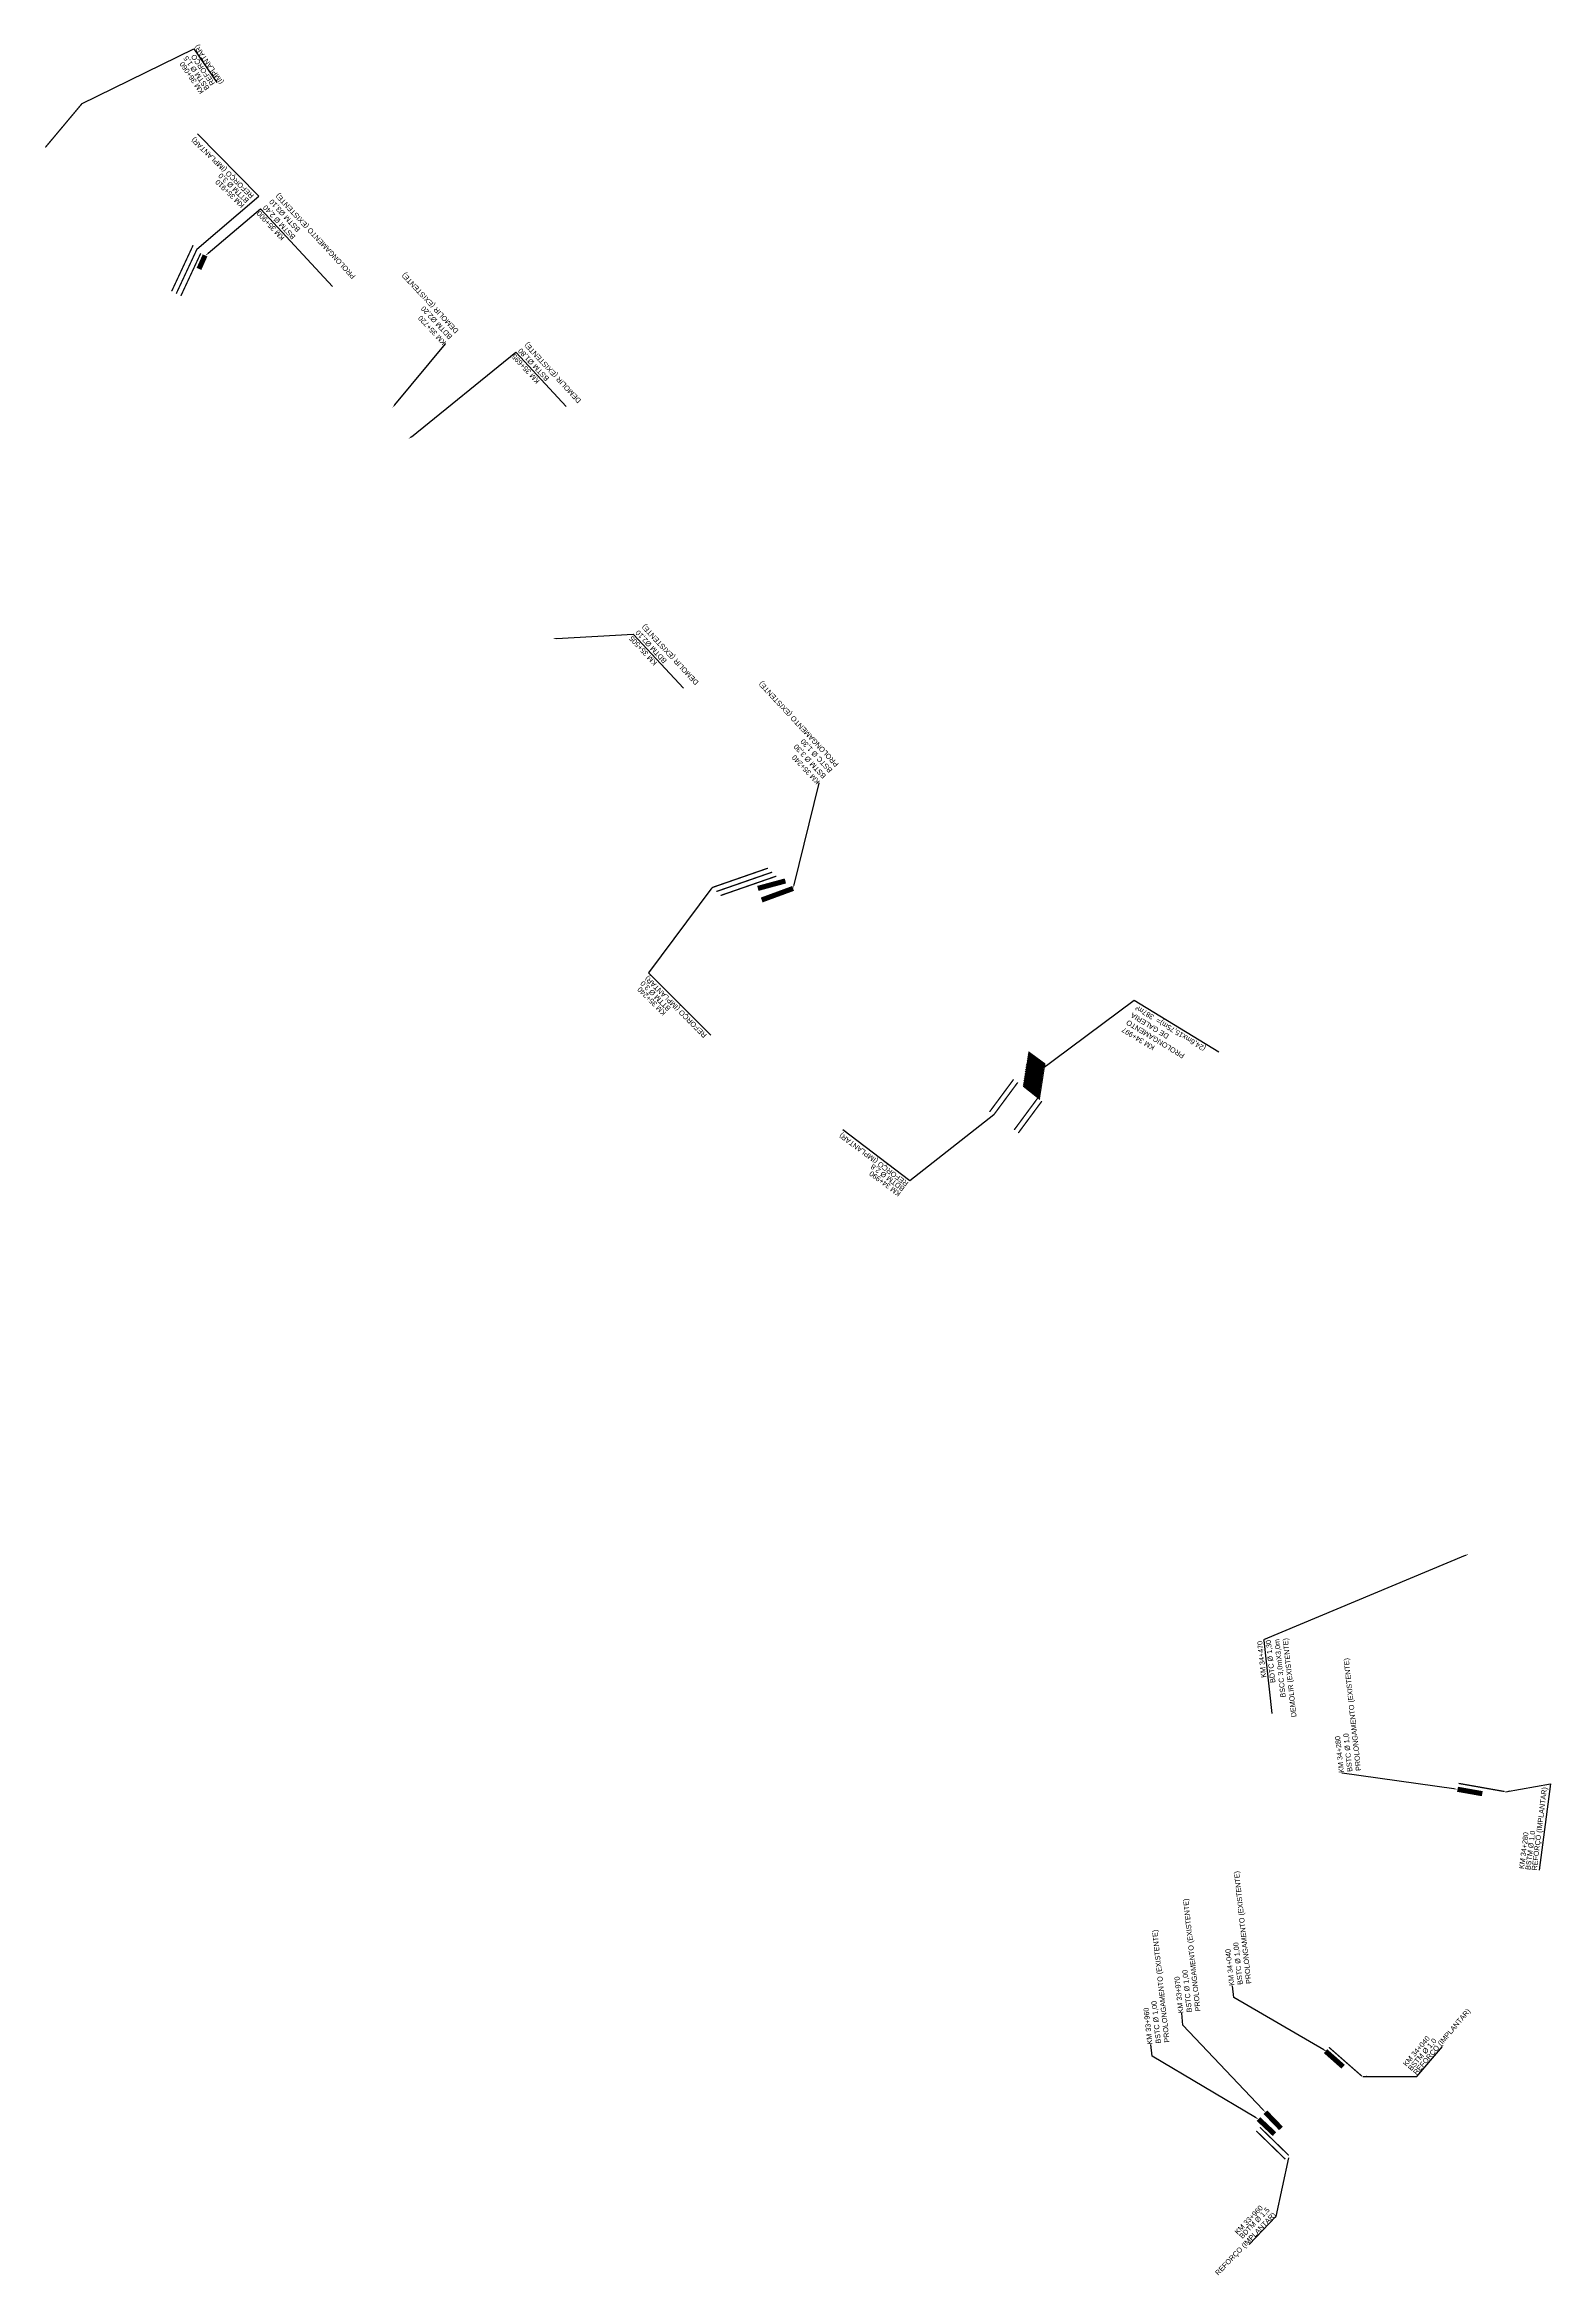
# Model space of a CAD drawing. Header units: metres. Extents: x 290209 to 324422, y 7399791 to 7463837.
# Drawn here: x 322758 to 323928, y 7419915 to 7421648 of the extents above; entities that cross this region are included whole.
import ezdxf
from ezdxf import colors
from ezdxf.entities.mleader import LeaderData, LeaderLine
from ezdxf.math import Vec2, Vec3

# ---------------------------------------------------------------- set-up
doc = ezdxf.new("R2010")
doc.units = ezdxf.units.M
for name, color, linetype in [('_DRENAGEM _TEXTOS_TIC', 2, 'Continuous'), ('_DRENAGEM_AMPLIAÇÃO DE BUEIRO-TIC', 23, 'Continuous'), ('_PONTE A CONSTRUIR', 30, 'Continuous'), ('BUEIRO_1.0', 50, 'Continuous'), ('BUEIRO_1.5', 50, 'Continuous'), ('BUEIRO_2.8', 50, 'Continuous'), ('BUEIRO_3.0', 50, 'Continuous'), ('BUEIRO_TEXTO', 2, 'Continuous'), ('U-HZ-TEXTO-OAE', 2, 'Continuous')]:
    doc.layers.add(name, color=color, linetype=linetype)
doc.styles.add('$0$DIM', font='arial.ttf', dxfattribs={"width": 0.8})
doc.styles.add('ARIAL', font='arial.ttf')
doc.styles.add('DIM', font='arial.ttf', dxfattribs={"width": 0.8})
doc.styles.add('SIMPLEX', font='simplex.shx')
doc.styles.get("Standard").update_dxf_attribs({"font": 'simplex.shx'})
doc.dimstyles.get("Standard").update_dxf_attribs({"dimtxt": 0.18, "dimasz": 0.18, "dimexe": 0.18, "dimexo": 0.0625, "dimgap": 0.09, "dimtad": 0, "dimtih": 1, "dimtoh": 1, "dimdec": 4, "dimzin": 0, "dimdsep": 46, "dimtxsty": 'Standard', "dimcen": 0.09, "dimadec": 0, "dimazin": 0, "dimtfac": 1, "dimtdec": 4, "dimtofl": 0, "dimtmove": 0, "dimatfit": 3, "dimfxl": 1, "dimtolj": 1, "dimtzin": 0, "dimarcsym": 0})
doc.dimstyles.new('U-1_2000', dxfattribs={"dimscale": 2, "dimtxt": 1.5, "dimasz": 0.75, "dimexe": 0.75, "dimexo": 0.75, "dimgap": 0.25, "dimtad": 1, "dimzin": 4, "dimtxsty": 'DIM', "dimblk": 'ARCHTICK', "dimcen": 0.7, "dimdle": 0.75, "dimclrd": 256, "dimclre": 256, "dimclrt": 256, "dimaunit": 1, "dimadec": 3, "dimazin": 2, "dimtfac": 1, "dimtofl": 0, "dimtmove": 0, "dimatfit": 3, "dimldrblk": 'CLOSEDBLANK', "dimfxl": 0, "dimtolj": 1, "dimtzin": 0, "dimlwd": -1, "dimlwe": -1, "dimarcsym": 0})

# ---------------------------------------------------------------- blocks, each defined once
blk = doc.blocks.new('_ArchTick')
at = {"color": 0, "linetype": 'ByBlock', "const_width": 0.15}
blk.add_lwpolyline([(-0.5, -0.5), (0.5, 0.5)], dxfattribs=at)

msp = doc.modelspace()

# ---------------------------------------------------------------- hatches: boundary and pattern name
at = {"layer": '_PONTE A CONSTRUIR', "ltscale": 0.05}
h = msp.add_hatch(dxfattribs=at)
h.set_pattern_fill('ANSI31', color=256, scale=0.2499999999999999, angle=189.0409361317043)
h.set_pattern_definition([(234.0409361317043, (0, 0), (0.6424904147127549, -0.4660956227022859), [])])
h.paths.add_polyline_path([(323535.4726377839, 7420856.470767188), (323531.1154805171, 7420828.678517005), (323518.5616962502, 7420838.648133248), (323522.811080417, 7420865.752949681)])

# ---------------------------------------------------------------- linework, layer by layer
at = {"layer": '_DRENAGEM_AMPLIAÇÃO DE BUEIRO-TIC', "const_width": 4}
for points, elevation in [([(322882.4380571744, 7421484.596611947), (322877.7173368078, 7421474.116103801)], 740), ([(323333.5641788089, 7420998.485738823), (323312.167274115, 7420992.688274332)], 733), ([(323339.5617164974, 7420992.657642039), (323315.1363473988, 7420983.678555234)], 732)]:
    msp.add_lwpolyline(points, dxfattribs=dict(at, elevation=elevation))
for points in [[(323875.2760562932, 7420289.196359743), (323856.0467868527, 7420292.602666591)], [(323767.1148694922, 7420077.020338367), (323753.4434594373, 7420089.106254578)], [(323767.1148694922, 7420077.020338367), (323753.4434594373, 7420089.106254578)], [(323718.8033530885, 7420029.076776683), (323706.7097337111, 7420041.645331623)], [(323718.8033530885, 7420029.076776683), (323706.7097337111, 7420041.645331623)], [(323713.7699837559, 7420024.623014047), (323701.2917685369, 7420036.359797382)], [(323713.7699837559, 7420024.623014047), (323701.2917685369, 7420036.359797382)]]:
    msp.add_lwpolyline(points, dxfattribs=at)
at = {"layer": '_PONTE A CONSTRUIR', "ltscale": 0.05, "const_width": 0.5}
msp.add_lwpolyline([(323535.4726377839, 7420856.470767188), (323531.1154805171, 7420828.678517005), (323518.5616962502, 7420838.648133248), (323522.811080417, 7420865.752949681)], close=True, dxfattribs=at)
at = {"layer": 'BUEIRO_1.0', "ltscale": 5, "const_width": 1.005173750363678}
for points in [[(323892.6113876576, 7420290.855709654), (323856.8592030134, 7420297.188914968)], [(323756.0797159151, 7420092.114601596), (323781.7881381521, 7420069.585952395)]]:
    msp.add_lwpolyline(points, dxfattribs=at)
at = {"layer": 'BUEIRO_1.5', "ltscale": 5}
for points, const_width in [([(322786.6205015352, 7421602.342212427), (322758.211749278, 7421568.440640138)], 1.005173750363677), ([(323699.6471906667, 7420027.075454614), (323722.1373211275, 7420005.184750829)], 1.005173750363678), ([(323702.4371613691, 7420029.941822261), (323724.92729183, 7420008.051118475)], 1.005173750363678)]:
    msp.add_lwpolyline(points, dxfattribs=dict(at, const_width=const_width))
at = {"layer": 'BUEIRO_2.8', "ltscale": 5, "const_width": 1.005173750363678, "elevation": 730.0521494881926}
for points in [[(323510.9640662654, 7420844.271822655), (323492.2723492594, 7420819.019227901)], [(323514.1791418144, 7420841.892056025), (323495.4874248085, 7420816.639461271)]]:
    msp.add_lwpolyline(points, dxfattribs=at)
at = {"layer": 'BUEIRO_2.8', "ltscale": 5, "const_width": 1.005173750363678}
for points in [[(323529.7387888016, 7420829.771819853), (323511.4221462815, 7420805.025952437)], [(323532.9183394549, 7420827.344058927), (323514.6372218306, 7420802.646185807)]]:
    msp.add_lwpolyline(points, dxfattribs=at)
at = {"layer": 'BUEIRO_3.0', "ltscale": 5, "const_width": 1.005173750363678}
for points in [[(322873.1757862859, 7421492.533554421), (322856.4931950909, 7421456.728713544)], [(322876.1064887223, 7421489.352455769), (322860.0546779361, 7421454.901420901)], [(322879.0371911575, 7421486.171357119), (322863.6161607806, 7421453.074128257)], [(323319.9720818065, 7421008.400174736), (323276.5677822667, 7420993.328658821)], [(323323.2631463521, 7421005.308665414), (323279.8588468125, 7420990.237149499)], [(323326.5542108977, 7421002.217156092), (323283.1499113578, 7420987.145640177)]]:
    msp.add_lwpolyline(points, dxfattribs=at)

# ---------------------------------------------------------------- texts
at = {"layer": 'BUEIRO_TEXTO', "style": '$0$DIM'}
for s, rotation, p in [('BSTM Ø 1,5', 124.4486095115263, (322886.0980173729, 7421614.650648367)), ('REFORÇO', 124.4486095115263, (322890.3632444998, 7421618.336495994)), ('(IMPLANTAR) ', 124.4486095115263, (322897.0552742889, 7421619.29730428)), ('KM 36+060', 124.4486095115263, (322881.8667393772, 7421611.847057295)), ('REFORÇO (IMPLANTAR) ', 135.8377944930049, (322920.7844868208, 7421531.30184971)), ('KM 35+910', 135.8377944930049, (322913.3873637615, 7421523.914566113)), ('BTTM Ø 3,0', 135.8377944930049, (322916.8987730154, 7421527.708151754)), ('KM 35+240', 134.9999999622682, (323241.2267961586, 7420896.21275023)), ('BTTM Ø 3,0', 134.9999999622682, (323244.7611863203, 7420899.747140391)), ('REFORÇO (IMPLANTAR) ', 134.9999999622682, (323272.7904854119, 7420878.990259429, 760.0000000000001)), ('REFORÇO (IMPLANTAR) ', 143.3770716708082, (323429.5788922725, 7420764.084386311)), ('KM 34+990', 143.3770716708082, (323423.7119811346, 7420756.20677315)), ('BDTM Ø 2,8', 143.3770716708082, (323426.6937466945, 7420760.218369064)), ('REFORÇO (IMPLANTAR) ', 82.8980320101536, (323917.6205880291, 7420229.324440593)), ('KM 34+280', 82.8980320101536, (323907.7336708655, 7420230.504838748)), ('BSTM Ø 1,0', 82.8980320101536, (323912.6839060377, 7420229.701383912)), ('REFORÇO (IMPLANTAR) ', 49.74657616827066, (323824.2183649873, 7420070.307738414, 736)), ('KM 34+040', 49.74657616827066, (323816.3444384029, 7420076.892041883)), ('BSTM Ø 1,0', 49.74657616827066, (323820.2201560735, 7420073.508666533)), ('REFORÇO (IMPLANTAR) ', 46.16227203558721, (323670.0087655969, 7419914.525112325, 731)), ('KM 33+960', 46.16227203558721, (323685.2433262776, 7419946.255909261, 731)), ('BDTM Ø 1,5', 46.16227203558721, (323688.8536988554, 7419943.006849535, 731))]:
    msp.add_text(s, height=4, rotation=rotation, dxfattribs=at).set_placement(p)
at = {"layer": 'U-HZ-TEXTO-OAE', "color": 2, "linetype": 'Continuous', "lineweight": -3, "insert": (323607.6449302146, 7420903.108419096), "char_height": 3.999999999999997, "width": 150.2515116109686, "attachment_point": 9, "rotation": 148.6066131736865, "style": 'ARIAL'}
msp.add_mtext('\\pt140;{\\C256;KM 34+997\\P\\ptz;}PROLONGAMENTO\\PDE GALERIA{\\C256; \\P}(24,6mx15,75m)=  387m²', dxfattribs=at)

# ---------------------------------------------------------------- leaders
at = {"layer": '_DRENAGEM _TEXTOS_TIC', "color": 2, "linetype": 'Continuous', "lineweight": -3}
ml = msp.add_multileader_mtext('Standard', dxfattribs=at)
ml.set_content('{\\fArial|b0|i0|c0|p34;\\C256;KM 35+900\\PBSTM Ø 2,40\\PBSTM Ø3,10\\PPROLONGAMENTO (EXISTENTE)}', color=2, style='SIMPLEX')
ml.set_leader_properties(color=256)
ml.build(insert=Vec2(0, 0))
ml.multileader.update_dxf_attribs({"text_right_attachment_type": 6, "dogleg_length": 0.36, "arrow_head_size": 3})
ctx = ml.context
ctx.base_point, ctx.arrow_head_size, ctx.landing_gap_size, ctx.plane_origin, ctx.plane_x_axis, ctx.plane_y_axis = Vec3(322983.658763448, 7421454.425377918), 3, 0.09, Vec3(323198.2614587568, 7421499.7162), Vec3(-0.6805692451353045, 0.7326837671028081), Vec3(-0.7326837671028081, -0.6805692451353045)
ctx.right_attachment, ctx.text_align_type = 6, 2
notes = []
notes.append((ctx, [(1, (1, 1, 0), (322925.6093103316, 7421520.722653109), (0.6805692451353044, -0.7326837671028081), 0.3600000000000006, [(0, [(322882.6625199215, 7421484.301109107)], 0, [])])]))
ctx.mtext.insert, ctx.mtext.text_direction, ctx.mtext.rotation, ctx.mtext.width, ctx.mtext.defined_height, ctx.mtext.alignment, ctx.mtext.flow_direction = Vec3(322922.1232033101, 7421516.870326428), Vec3(-0.6805692451353045, 0.7326837671028081), 2.319335612941624, 111.7767228919464, 31.93177934623516, 3, 5
ml = msp.add_multileader_mtext('Standard', dxfattribs=at)
ml.set_content('{\\fArial|b0|i0|c0|p34;\\C256;KM 35+720\\PBDTM Ø2,20\\PDEMOLIR (EXISTENTE)}', color=2, style='SIMPLEX')
ml.set_leader_properties(color=256)
ml.build(insert=Vec2(0, 0))
ml.multileader.update_dxf_attribs({"text_right_attachment_type": 6, "dogleg_length": 0.36, "arrow_head_size": 3})
ctx = ml.context
ctx.base_point, ctx.arrow_head_size, ctx.landing_gap_size, ctx.plane_origin, ctx.plane_x_axis, ctx.plane_y_axis = Vec3(323069.1262912918, 7421416.16123883), 3, 0.09, Vec3(323353.0850526096, 7421418.595675009), Vec3(-0.6805692451353045, 0.7326837671028081), Vec3(-0.7326837671028081, -0.6805692451353045)
ctx.right_attachment = 6
notes.append((ctx, [(0, (1, 1, 0), (323069.3712962201, 7421415.897472673), (-0.6805692451353044, 0.7326837671028081), 0.36, [(0, [(323027.9542865557, 7421366.112650702)], 0, [])])]))
ctx.mtext.insert, ctx.mtext.text_direction, ctx.mtext.rotation, ctx.mtext.width, ctx.mtext.defined_height, ctx.mtext.flow_direction = Vec3(323067.1688584688, 7421414.465870876), Vec3(-0.6805692451353045, 0.7326837671028081), 2.319335612941624, 111.7767228919464, 31.93177934623516, 5
ml = msp.add_multileader_mtext('Standard', dxfattribs=at)
ml.set_content('{\\fArial|b0|i0|c0|p34;\\C256;KM 35+695\\PBSTM Ø1,80\\PDEMOLIR (EXISTENTE)}', color=2, style='SIMPLEX')
ml.set_leader_properties(color=256)
ml.build(insert=Vec2(0, 0))
ml.multileader.update_dxf_attribs({"text_right_attachment_type": 6, "dogleg_length": 0.36, "arrow_head_size": 3})
ctx = ml.context
ctx.base_point, ctx.arrow_head_size, ctx.landing_gap_size, ctx.plane_origin, ctx.plane_x_axis, ctx.plane_y_axis = Vec3(323164.0146661015, 7421362.464825679), 3, 0.09, Vec3(323346.4550926449, 7421389.650172024), Vec3(-0.6805692451353045, 0.7326837671028081), Vec3(-0.7326837671028081, -0.6805692451353045)
ctx.right_attachment, ctx.text_align_type = 6, 2
notes.append((ctx, [(1, (1, 1, 0), (323123.9255560655, 7421409.426446311), (0.6805692451353044, -0.7326837671028081), 0.3600000000000006, [(0, [(323040.4830649861, 7421341.827113324)], 0, [])])]))
ctx.mtext.insert, ctx.mtext.text_direction, ctx.mtext.rotation, ctx.mtext.width, ctx.mtext.defined_height, ctx.mtext.alignment, ctx.mtext.flow_direction = Vec3(323120.4394490439, 7421405.57411963), Vec3(-0.6805692451353045, 0.7326837671028081), 2.319335612941624, 111.7767228919464, 31.93177934623516, 3, 5
ml = msp.add_multileader_mtext('Standard', dxfattribs=at)
ml.set_content('{\\fArial|b0|i0|c0|p34;\\C256;KM 35+505\\PBDTM Ø2,10\\PDEMOLIR (EXISTENTE)}', color=2, style='SIMPLEX')
ml.set_leader_properties(color=256)
ml.build(insert=Vec2(0, 0))
ml.multileader.update_dxf_attribs({"text_right_attachment_type": 6, "dogleg_length": 0.36, "arrow_head_size": 3})
ctx = ml.context
ctx.base_point, ctx.arrow_head_size, ctx.landing_gap_size, ctx.plane_origin, ctx.plane_x_axis, ctx.plane_y_axis = Vec3(323255.2970990336, 7421143.396410707), 3, 0.09, Vec3(323467.2135937195, 7421231.177216131), Vec3(-0.6805692451353045, 0.7326837671028081), Vec3(-0.7326837671028081, -0.6805692451353045)
ctx.right_attachment, ctx.text_align_type = 6, 2
notes.append((ctx, [(1, (1, 1, 0), (323215.2079889976, 7421190.35803134), (0.6805692451353044, -0.7326837671028081), 0.3600000000000006, [(0, [(323152.6988158961, 7421186.673247562)], 0, [])])]))
ctx.mtext.insert, ctx.mtext.text_direction, ctx.mtext.rotation, ctx.mtext.width, ctx.mtext.defined_height, ctx.mtext.alignment, ctx.mtext.flow_direction = Vec3(323211.721881976, 7421186.505704659), Vec3(-0.6805692451353045, 0.7326837671028081), 2.319335612941624, 111.7767228919464, 31.93177934623516, 3, 5
ml = msp.add_multileader_mtext('Standard', dxfattribs=at)
ml.set_content('{\\fArial|b0|i0|c0|p34;\\C256;KM 35+240\\PBSTM Ø 3,30\\PBSTC Ø 1,30\\PPROLONGAMENTO (EXISTENTE)}', color=2, style='SIMPLEX')
ml.set_leader_properties(color=256)
ml.build(insert=Vec2(0, 0))
ml.multileader.update_dxf_attribs({"text_right_attachment_type": 6, "dogleg_length": 0.36, "arrow_head_size": 3})
ctx = ml.context
ctx.base_point, ctx.arrow_head_size, ctx.landing_gap_size, ctx.plane_origin, ctx.plane_x_axis, ctx.plane_y_axis = Vec3(323359.6962549893, 7421074.759548537), 3, 0.09, Vec3(323613.2418795684, 7421049.497726994), Vec3(-0.6805692451353045, 0.7326837671028081), Vec3(-0.7326837671028081, -0.6805692451353045)
ctx.right_attachment = 6
notes.append((ctx, [(0, (1, 1, 0), (323359.9412599176, 7421074.49578238), (-0.6805692451353045, 0.7326837671028081), 0.36, [(0, [(323339.5617164974, 7420992.657642039)], 0, [])])]))
ctx.mtext.insert, ctx.mtext.text_direction, ctx.mtext.rotation, ctx.mtext.width, ctx.mtext.defined_height, ctx.mtext.flow_direction = Vec3(323357.7388221663, 7421073.064180583), Vec3(-0.6805692451353045, 0.7326837671028081), 2.319335612941624, 111.7767228919464, 31.93177934623516, 5
ml = msp.add_multileader_mtext('Standard', dxfattribs=at)
ml.set_content('{\\fArial|b0|i0|c0|p34;\\C256;KM 34+470\\PBDTC Ø 1,30\\PBSCC 3,0mX3,0m \\PDEMOLIR (EXISTENTE)}', color=2, style='SIMPLEX')
ml.set_leader_properties(color=256)
ml.build(insert=Vec2(0, 0))
ml.multileader.update_dxf_attribs({"text_right_attachment_type": 6, "dogleg_length": 0.36, "arrow_head_size": 3})
ctx = ml.context
ctx.base_point, ctx.arrow_head_size, ctx.landing_gap_size, ctx.plane_origin, ctx.plane_x_axis, ctx.plane_y_axis = Vec3(323709.5537195658, 7420347.04686972), 3, 0.09, Vec3(324145.8152197496, 7420315.687291399), Vec3(-0.1098904747293814, 0.9939437024116362), Vec3(-0.9939437024116362, -0.1098904747293814)
ctx.right_attachment, ctx.text_align_type = 6, 2
notes.append((ctx, [(1, (1, 1, 0), (323705.3467396428, 7420408.649076466), (0.1098904747293814, -0.9939437024116362), 0.36, [(0, [(323864.7163619063, 7420475.341678699)], 0, [])])]))
ctx.mtext.insert, ctx.mtext.text_direction, ctx.mtext.rotation, ctx.mtext.width, ctx.mtext.defined_height, ctx.mtext.alignment, ctx.mtext.flow_direction = Vec3(323700.2515486008, 7420407.6330099), Vec3(-0.1098904747293814, 0.9939437024116362), 1.680909183481201, 111.7767228919464, 31.93177934623516, 3, 5
ml = msp.add_multileader_mtext('Standard', dxfattribs=at)
ml.set_content('{\\fArial|b0|i0|c0|p34;\\C256;KM 34+280\\PBSTC Ø 1,0\\PPROLONGAMENTO (EXISTENTE)}', color=2, style='SIMPLEX')
ml.set_leader_properties(color=256)
ml.build(insert=Vec2(0, 0))
ml.multileader.update_dxf_attribs({"text_right_attachment_type": 6, "dogleg_length": 0.36, "arrow_head_size": 3})
ctx = ml.context
ctx.base_point, ctx.arrow_head_size, ctx.landing_gap_size, ctx.plane_origin, ctx.plane_x_axis, ctx.plane_y_axis = Vec3(323766.4387700855, 7420305.406033147), 3, 0.09, Vec3(323998.9674410426, 7420518.813818219), Vec3(-0.1093471430295455, 0.9940036228863939), Vec3(-0.9940036228863939, -0.1093471430295455)
ctx.right_attachment = 6
notes.append((ctx, [(1, (1, 1, 0), (323766.478135057, 7420305.048191843), (-0.1093471430295457, 0.9940036228863939), 0.3600000000000003, [(0, [(323856.0467868527, 7420292.602666591)], 0, [])])]))
ctx.mtext.insert, ctx.mtext.text_direction, ctx.mtext.rotation, ctx.mtext.width, ctx.mtext.defined_height, ctx.mtext.flow_direction = Vec3(323763.8564528908, 7420305.212503664), Vec3(-0.1093471430295455, 0.9940036228863939), 1.68036255764319, 111.7767228919464, 31.93177934623516, 5
ml = msp.add_multileader_mtext('Standard', dxfattribs=at)
ml.set_content('{\\fArial|b0|i0|c0|p34;\\C256;KM 34+040\\PBSTC Ø 1,00\\PPROLONGAMENTO (EXISTENTE)}', color=2, style='SIMPLEX')
ml.set_leader_properties(color=256)
ml.build(insert=Vec2(0, 0))
ml.multileader.update_dxf_attribs({"text_right_attachment_type": 6, "dogleg_length": 0.36, "arrow_head_size": 3})
ctx = ml.context
ctx.base_point, ctx.arrow_head_size, ctx.landing_gap_size, ctx.plane_origin, ctx.plane_x_axis, ctx.plane_y_axis = Vec3(323681.1872517745, 7420139.900712722), 3, 0.09, Vec3(323958.7320340697, 7420027.718966131), Vec3(-0.1093797908703734, 0.9940000308597348), Vec3(-0.9940000308597348, -0.1093797908703734)
ctx.right_attachment = 6
notes.append((ctx, [(0, (1, 1, 0), (323682.1997430385, 7420130.699594859), (-0.1093797908703734, 0.9940000308597347), 9.25665752275185, [(0, [(323754.6956151405, 7420088.657206751)], 0, [])])]))
ctx.mtext.insert, ctx.mtext.text_direction, ctx.mtext.rotation, ctx.mtext.width, ctx.mtext.defined_height, ctx.mtext.flow_direction = Vec3(323678.6049409378, 7420139.707098424), Vec3(-0.1093797908703734, 0.9940000308597348), 1.680395402493111, 111.7767228919464, 31.93177934623516, 5
ml = msp.add_multileader_mtext('Standard', dxfattribs=at)
ml.set_content('{\\fArial|b0|i0|c0|p34;\\C256;KM 33+970\\PBSTC Ø 1,00\\PPROLONGAMENTO (EXISTENTE)}', color=2, style='SIMPLEX')
ml.set_leader_properties(color=256)
ml.build(insert=Vec2(0, 0))
ml.multileader.update_dxf_attribs({"text_right_attachment_type": 6, "dogleg_length": 0.36, "arrow_head_size": 3})
ctx = ml.context
ctx.base_point, ctx.arrow_head_size, ctx.landing_gap_size, ctx.plane_origin, ctx.plane_x_axis, ctx.plane_y_axis = Vec3(323641.6203650273, 7420118.512647245), 3, 0.09, Vec3(323910.5041600393, 7419982.020877925), Vec3(-0.1093797908703734, 0.9940000308597348), Vec3(-0.9940000308597348, -0.1093797908703734)
ctx.right_attachment = 6
notes.append((ctx, [(0, (1, 1, 0), (323642.6328562913, 7420109.311529382), (-0.1093797908703734, 0.9940000308597347), 9.25665752275185, [(0, [(323706.7826028963, 7420041.56960075)], 0, [])])]))
ctx.mtext.insert, ctx.mtext.text_direction, ctx.mtext.rotation, ctx.mtext.width, ctx.mtext.defined_height, ctx.mtext.flow_direction = Vec3(323639.0380541905, 7420118.319032947), Vec3(-0.1093797908703734, 0.9940000308597348), 1.680395402493111, 111.7767228919464, 31.93177934623516, 5
ml = msp.add_multileader_mtext('Standard', dxfattribs=at)
ml.set_content('{\\fArial|b0|i0|c0|p34;\\C256;KM 33+960\\PBSTC Ø 1,00\\PPROLONGAMENTO (EXISTENTE)}', color=2, style='SIMPLEX')
ml.set_leader_properties(color=256)
ml.build(insert=Vec2(0, 0))
ml.multileader.update_dxf_attribs({"text_right_attachment_type": 6, "dogleg_length": 0.36, "arrow_head_size": 3})
ctx = ml.context
ctx.base_point, ctx.arrow_head_size, ctx.landing_gap_size, ctx.plane_origin, ctx.plane_x_axis, ctx.plane_y_axis = Vec3(323617.5625413283, 7420094.303743913), 3, 0.09, Vec3(323887.2293007301, 7419969.046471741), Vec3(-0.1093797908703734, 0.9940000308597348), Vec3(-0.9940000308597348, -0.1093797908703734)
ctx.right_attachment = 6
notes.append((ctx, [(0, (1, 1, 0), (323618.5750325923, 7420085.10262605), (-0.1093797908703734, 0.9940000308597347), 9.25665752275185, [(0, [(323701.6077859583, 7420036.062557116)], 0, [])])]))
ctx.mtext.insert, ctx.mtext.text_direction, ctx.mtext.rotation, ctx.mtext.width, ctx.mtext.defined_height, ctx.mtext.flow_direction = Vec3(323614.9802304916, 7420094.110129614), Vec3(-0.1093797908703734, 0.9940000308597348), 1.680395402493111, 111.7767228919464, 31.93177934623516, 5
at = {"layer": 'BUEIRO_TEXTO'}
for points in [[(322786.4824331635, 7421602.327137654), (322873.7712942532, 7421645.226107026), (322891.60313335, 7421618.877868855)], [(322876.0999126512, 7421489.431996893), (322924.1736763729, 7421530.64767105), (322876.4598865536, 7421578.960649879)], [(323276.5036875512, 7420993.136420818), (323227.0272322632, 7420927.1629199), (323275.4911275058, 7420878.626962389)], [(323495.4874248085, 7420816.639461271), (323430.2046707143, 7420765.465133414), (323378.3310209719, 7420805.157123271)], [(323893.3473013504, 7420290.671635305), (323928.2478673861, 7420296.770396269), (323919.4399214147, 7420229.8350093)], [(323782.4251926499, 7420069.534250259), (323824.3499215091, 7420069.490369409), (323844.3269478729, 7420092.721439213)], [(323724.7452410599, 7420006.242435207), (323714.8160615776, 7419960.519218097), (323694.1063694365, 7419938.741711582)]]:
    msp.add_leader(points, dimstyle='Standard', override={"dimasz": 3}, dxfattribs=at)
at = {"layer": 'U-HZ-TEXTO-OAE', "color": 2, "linetype": 'Continuous', "lineweight": -3}
msp.add_leader([(323530.4768603882, 7420850.768858191), (323604.6726187896, 7420905.858119787), (323670.609257401, 7420865.580681383)], dimstyle='U-1_2000', override={"dimscale": 1, "dimasz": 3}, dxfattribs=at)
for ctx, leaders in notes:
    for number, flags, end, landing, length, lines in leaders:
        leader = LeaderData()
        leader.index, (leader.has_last_leader_line, leader.has_dogleg_vector, leader.attachment_direction) = number, flags
        leader.last_leader_point, leader.dogleg_vector, leader.dogleg_length = Vec3(end), Vec3(landing), length
        for number, points, colour, breaks in lines:
            line = LeaderLine()
            line.index, line.vertices, line.color, line.breaks = number, Vec3.list(points), colors.encode_raw_color(colour), breaks
            leader.lines.append(line)
        ctx.leaders.append(leader)

doc.saveas('drawing.dxf')
